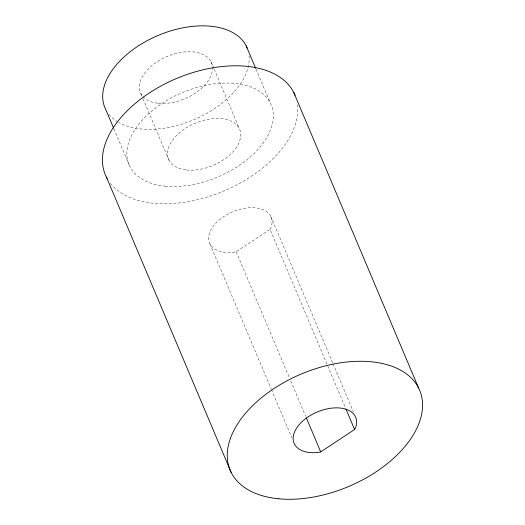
<?xml version="1.0" encoding="UTF-8"?>
<svg xmlns="http://www.w3.org/2000/svg" width="525" height="525" viewBox="0 0 525 525"><rect width="100%" height="100%" fill="white"/><g stroke="black" fill="none" stroke-linecap="round" stroke-linejoin="round"><path stroke-width="0.39" stroke-dasharray="2.62 1.97" d="M270.053 229.34L271.215 227.049A33.423 19.832 -22.9 0 0 247.78 207.893A33.423 19.832 -22.9 0 0 209.495 233.172A33.423 19.832 -22.9 0 0 232.929 252.328L236.152 251.724L270.053 229.34L345.673 408.358M256.029 69.175L270.336 103.038M211.057 61.727L213.905 68.473M214.22 69.221L239.243 128.448M270.795 216.352L332.692 362.887M333.014 363.648L353.437 411.987M236.152 251.724L289.439 377.869M290.712 380.887L305.707 416.391M209.915 243.869L271.176 388.9M271.497 389.655L291.92 437.994M140.812 93.483L142.708 97.978M143.03 98.726L168.998 160.204M113.951 128.92L129.846 166.55M249.053 55.867A77.136 45.773 -22.9 0 1 202.177 115.841A77.136 45.773 -22.9 0 1 118.63 122.377M117.928 121.971A77.136 45.773 -22.9 0 1 108.741 114.102M297.465 104.731A102.841 61.031 -22.9 0 1 223.447 191.179A102.841 61.031 -22.9 0 1 110.329 183.238M165.106 186.145A77.136 45.773 -22.9 0 0 273.322 114.699A77.136 45.773 -22.9 0 0 161.844 103.537A77.136 45.773 -22.9 0 0 165.106 186.145M158.438 103.281A38.568 22.883 -22.9 0 0 212.546 67.554A38.568 22.883 -22.9 0 0 156.811 61.976A38.568 22.883 -22.9 0 0 158.438 103.281M186.624 170.002A38.568 22.883 -22.9 0 0 240.732 134.282A38.568 22.883 -22.9 0 0 184.997 128.697A38.568 22.883 -22.9 0 0 186.624 170.002"/><path stroke-width="0.79" d="M354.611 429.509L355.773 427.219A33.423 19.832 -22.9 0 0 332.332 408.063A33.423 19.832 -22.9 0 0 294.046 433.342A33.423 19.832 -22.9 0 0 317.481 452.498L320.703 451.894L354.611 429.509L345.995 409.113M293.751 92.453L418.569 387.942M246.179 45.852L255.714 68.427M306.344 417.9L320.703 451.894M113.636 128.172L105.689 109.357A77.136 45.773 -22.9 0 1 156.995 35.917A77.136 45.773 -22.9 0 1 247.163 48.018M106.431 177.135L231.249 472.618M107.179 178.533A102.841 61.031 -22.9 0 1 173.624 79.754A102.841 61.031 -22.9 0 1 295.063 95.347M278.263 498.75A102.841 61.031 -22.9 0 0 422.546 403.489A102.841 61.031 -22.9 0 0 273.919 388.598A102.841 61.031 -22.9 0 0 278.263 498.75"/></g></svg>
